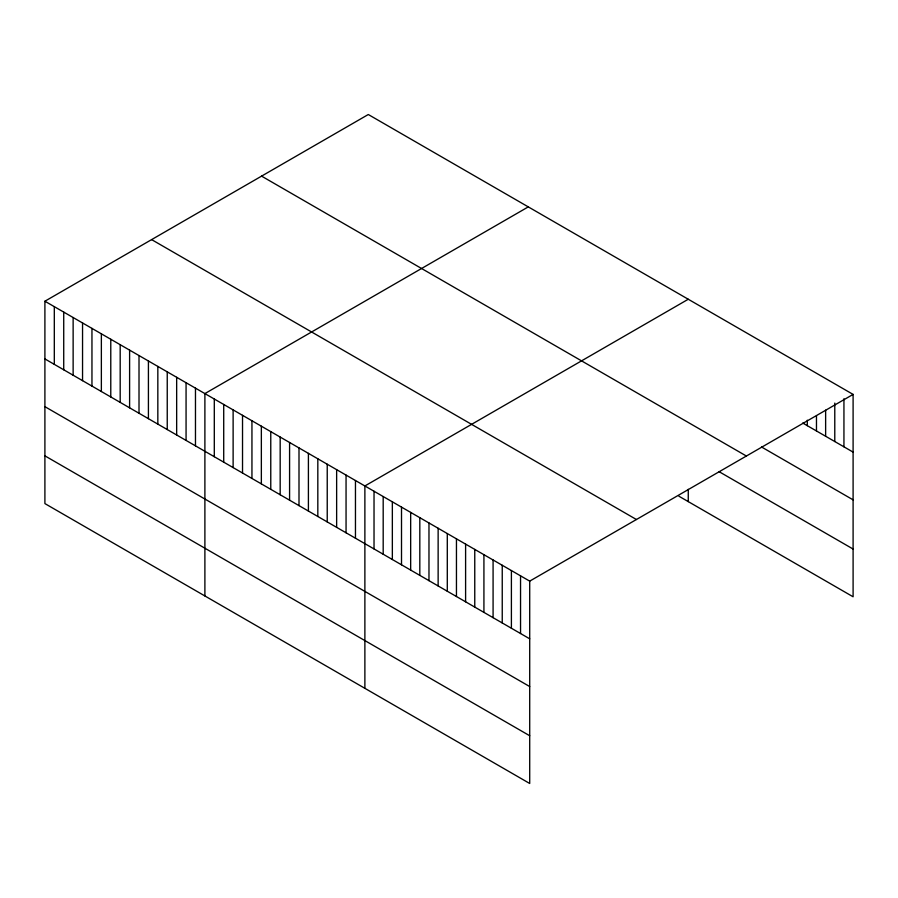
<?xml version="1.0" encoding="UTF-8"?>
<svg xmlns="http://www.w3.org/2000/svg" width="898" height="898" viewBox="0 0 898 898"><rect width="100%" height="100%" fill="white"/><g stroke="black" fill="none" stroke-linecap="round" stroke-linejoin="round"><path stroke-width="1.35" d="M44.9 301.223L529.708 581.129L529.708 783.483L44.9 503.587L44.9 301.223L368.292 114.517L853.1 394.413L853.1 596.777L678.854 496.179M528.282 206.888L204.89 393.593L204.89 595.946M688.261 299.247L364.88 485.964L364.88 688.317M529.708 581.129L853.1 394.413M802.733 423.037L853.1 452.109M761.526 446.98L853.1 499.849M261.576 176.131L746.384 456.027M719.175 471.719L853.1 549.037M151.616 239.609L636.424 519.515M44.9 358.919L529.708 638.815M44.9 406.659L529.708 686.555M44.9 455.847L529.708 735.743M843.94 398.746L843.94 446.822M834.781 403.079L834.781 441.535M825.632 410.15L825.632 436.248M816.473 415.853L816.473 430.961M807.313 420.185L807.313 425.674M688.261 489.331L688.261 501.612M520.548 575.842L520.548 633.528M511.4 570.556L511.4 628.241M502.24 565.269L502.24 622.954M493.081 559.982L493.081 617.667M483.921 554.695L483.921 612.38M474.761 549.408L474.761 607.093M465.602 544.121L465.602 601.806M456.453 538.834L456.453 596.519M447.294 533.547L447.294 591.232M438.134 528.26L438.134 585.945M428.975 522.973L428.975 580.658M419.815 517.686L419.815 575.371M410.667 512.399L410.667 570.084M401.507 507.112L401.507 564.797M392.347 501.825L392.347 559.51M383.188 496.538L383.188 554.223M374.028 491.251L374.028 548.936M355.462 480.52L355.462 538.216M346.056 475.087L346.056 532.783M336.638 469.654L336.638 527.351M327.231 464.221L327.231 521.918M317.825 458.788L317.825 516.485M308.407 453.355L308.407 511.052M299 447.922L299 505.619M289.583 442.49L289.583 500.186M280.176 437.057L280.176 494.753M270.769 431.624L270.769 489.32M261.352 426.191L261.352 483.887M251.945 420.758L251.945 478.454M242.527 415.325L242.527 473.022M233.121 409.892L233.121 467.589M223.714 404.459L223.714 462.156M214.296 399.026L214.296 456.723M195.472 388.161L195.472 445.846M186.066 382.728L186.066 440.413M176.659 377.295L176.659 434.98M167.241 371.862L167.241 429.547M157.835 366.429L157.835 424.114M148.417 360.996L148.417 418.681M139.01 355.552L139.01 413.248M129.604 350.119L129.604 407.815M120.186 344.686L120.186 402.383M110.78 339.253L110.78 396.95M101.362 333.82L101.362 391.517M91.955 328.387L91.955 386.084M82.549 322.954L82.549 380.651M73.131 317.522L73.131 375.218M63.724 312.089L63.724 369.785M54.307 306.656L54.307 364.352"/></g></svg>
